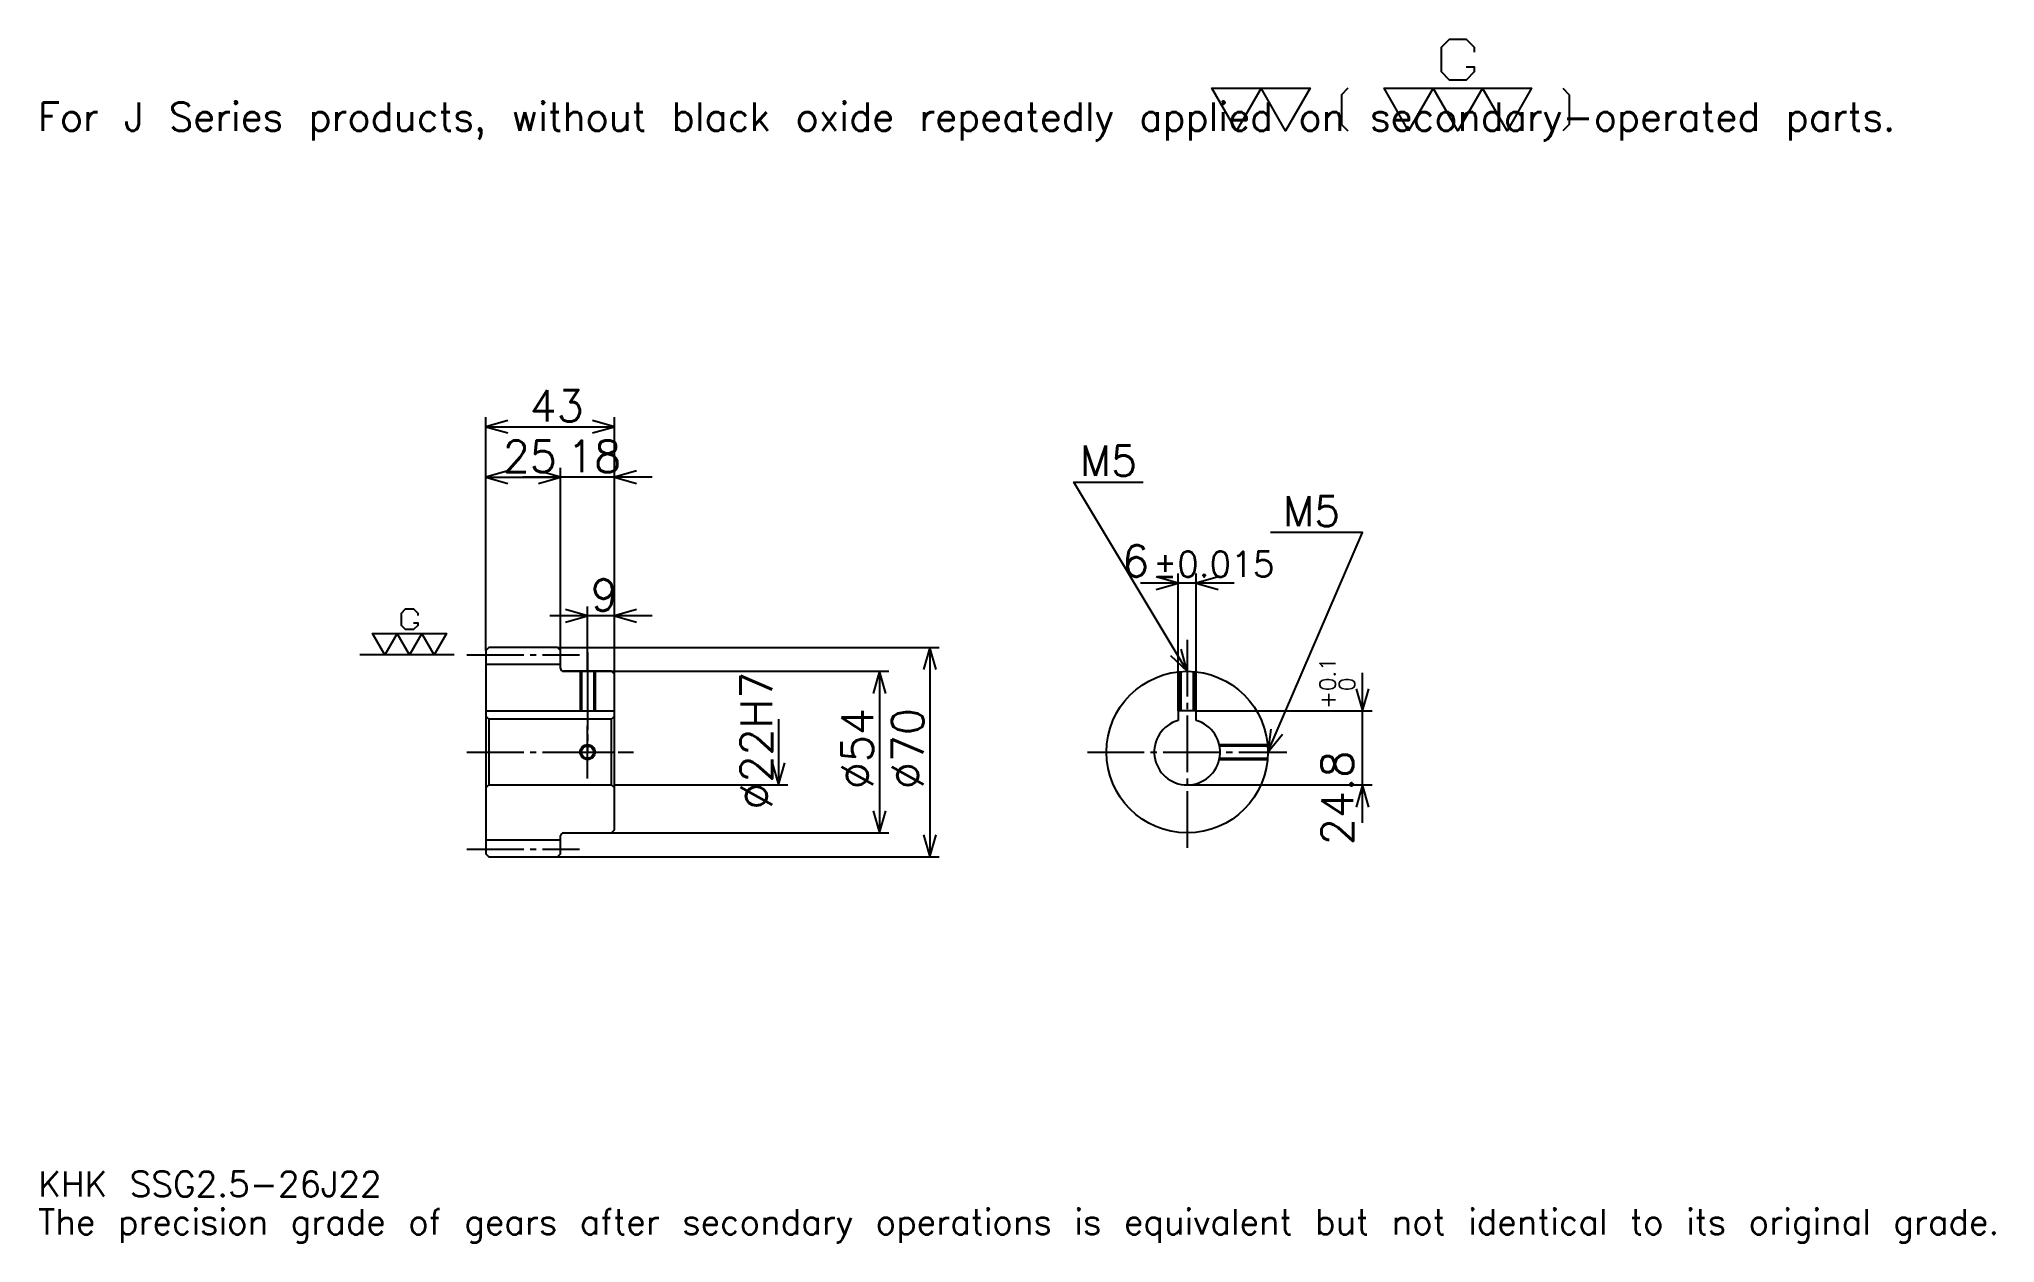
# Model space of a CAD drawing. Extents: x 21 to 675, y 8 to 410.
import ezdxf

# ---------------------------------------------------------------- set-up
doc = ezdxf.new("R2010")
doc.units = 0
doc.linetypes.add('DASHDOT', pattern=[25.304349, 18.978261, -2.108696, 2.108696, -2.108696])
doc.layers.get('0').update_dxf_attribs({"linetype": 'CONTINUOUS'})
doc.layers.add('DASHDOT', color=6, linetype='DASHDOT')
doc.styles.add('KANJI', font='TXT', dxfattribs={"bigfont": 'BIGFONT'})

msp = doc.modelspace()

# ---------------------------------------------------------------- linework, layer by layer
at = {"color": 5}
for p, q in [((170.804337, 206.858688), (170.804337, 283.82608)), ((213.804337, 206.858688), (213.804337, 283.82608)), ((170.804337, 280.663025), (213.804337, 280.663025)), ((170.804337, 263.793457), (195.804337, 263.793457)), ((226.456512, 263.793457), (183.152161, 263.793457)), ((195.804337, 206.858688), (195.804337, 266.956512)), ((402.282593, 185.658691), (402.282593, 231.543472)), ((408.282593, 185.658691), (408.282593, 231.543472)), ((420.934753, 228.380432), (389.630432, 228.380432)), ((226.456512, 217.402161), (192.152161, 217.402161)), ((204.804337, 206.858688), (204.804337, 220.565216)), ((170.804337, 205.858688), (170.804337, 206.858688)), ((194.804337, 206.858688), (213.804337, 206.858688)), ((195.804337, 205.858688), (195.804337, 206.858688)), ((204.804337, 198.858688), (204.804337, 206.858688)), ((204.804337, 198.858688), (204.804337, 206.858688)), ((213.804337, 206.858688), (322.402161, 206.858688)), ((213.804337, 197.858688), (213.804337, 206.858688)), ((319.239136, 206.858688), (319.239136, 136.858688)), ((196.804337, 198.858688), (213.804337, 198.858688)), ((213.804337, 198.858688), (305.532593, 198.858688)), ((302.369568, 198.858688), (302.369568, 144.858688)), ((463.913025, 148.206512), (463.913025, 198.310867)), ((408.282593, 185.658691), (467.076111, 185.658691)), ((268.630432, 182.858688), (268.630432, 160.858688)), ((213.804337, 160.858688), (271.793457, 160.858688)), ((405.282593, 160.858688), (467.076111, 160.858688)), ((196.804337, 144.858688), (213.804337, 144.858688)), ((213.804337, 144.858688), (305.532593, 144.858688)), ((194.804337, 136.858688), (213.804337, 136.858688)), ((213.804337, 136.858688), (322.402161, 136.858688))]:
    msp.add_line(p, q, dxfattribs=at)
at = {"color": 7}
msp.add_line((160.260864, 204.358688), (128.630432, 204.358688), dxfattribs=at)
at = {"color": 4}
for p, q in [((170.804337, 201.233688), (195.804337, 201.233688)), ((170.804337, 185.658691), (213.804337, 185.658691)), ((212.804337, 182.858688), (213.804337, 183.858688)), ((171.804337, 182.858688), (171.804337, 160.858688)), ((212.804337, 160.858688), (213.804337, 159.858688)), ((170.804337, 142.483688), (195.804337, 142.483688))]:
    msp.add_line(p, q, dxfattribs=at)
at = {"color": 7}
for points in [[(498.495667, 400.947388), (501.236969, 400.947388), (501.236969, 399.302612), (498.495667, 396.56131), (493.013062, 396.56131), (490.271729, 399.302612), (490.271729, 407.52652), (493.013062, 410.267822), (498.495667, 410.267822), (501.236969, 407.52652), (501.236969, 405.881744)], [(421.739136, 379.565216), (413.515228, 393.820007), (446.410889, 393.820007), (438.186951, 379.565216), (429.963043, 393.820007), (421.739136, 379.565216)], [(459.020874, 393.820007), (456.82782, 391.626953), (456.82782, 381.75827), (459.020874, 379.565216)], [(479.306519, 379.565216), (471.082611, 393.820007), (520.426086, 393.820007), (512.202148, 379.565216), (503.978271, 393.820007), (495.754364, 379.565216), (487.530457, 393.820007), (479.306519, 379.565216)], [(530.843018, 393.820007), (533.036072, 391.626953), (533.036072, 381.75827), (530.843018, 379.565216)], [(146.659775, 215.049774), (148.030426, 215.049774), (148.030426, 214.227386), (146.659775, 212.856735), (143.918457, 212.856735), (142.547821, 214.227386), (142.547821, 218.33934), (143.918457, 219.709991), (146.659775, 219.709991), (148.030426, 218.33934), (148.030426, 217.516953)], [(137.065201, 204.358688), (132.953247, 211.486084), (157.624985, 211.486084), (153.513031, 204.358688), (149.401077, 211.486084), (145.289124, 204.358688), (141.177155, 211.486084), (137.065201, 204.358688)]]:
    msp.add_lwpolyline(points, dxfattribs=at)
at = {"color": 5}
for points in [[(178.184769, 282.771729), (170.804337, 280.663025), (178.184769, 278.554321)], [(206.423904, 278.554321), (213.804337, 280.663025), (206.423904, 282.771729)], [(178.184769, 265.902161), (170.804337, 263.793457), (178.184769, 261.684784)], [(188.423904, 261.684784), (195.804337, 263.793457), (188.423904, 265.902161)], [(188.423904, 261.684784), (195.804337, 263.793457), (188.423904, 265.902161)], [(221.184769, 265.902161), (213.804337, 263.793457), (221.184769, 261.684784)], [(405.282593, 198.858688), (367.32608, 262.119568), (390.521729, 262.119568)], [(432.282593, 171.858688), (463.913025, 245.25), (433.126099, 245.25)], [(394.902161, 226.271729), (402.282593, 228.380432), (394.902161, 230.48912)], [(415.663025, 230.48912), (408.282593, 228.380432), (415.663025, 226.271729)], [(197.423904, 215.293472), (204.804337, 217.402161), (197.423904, 219.510864)], [(221.184769, 219.510864), (213.804337, 217.402161), (221.184769, 215.293472)], [(321.347809, 199.478256), (319.239136, 206.858688), (317.130432, 199.478256)], [(399.677185, 204.102448), (405.282593, 198.858688), (403.293579, 206.272278)], [(304.478241, 191.478256), (302.369568, 198.858688), (300.260864, 191.478256)], [(461.804321, 193.039124), (463.913025, 185.658691), (466.021729, 193.039124)], [(433.267212, 179.471039), (432.282593, 171.858688), (437.140198, 177.801849)], [(266.521729, 168.23912), (268.630432, 160.858688), (270.739136, 168.23912)], [(466.021729, 153.478256), (463.913025, 160.858688), (461.804321, 153.478256)], [(300.260864, 152.23912), (302.369568, 144.858688), (304.478241, 152.23912)], [(317.130432, 144.23912), (319.239136, 136.858688), (321.347809, 144.23912)]]:
    msp.add_lwpolyline(points, dxfattribs=at)
at = {"color": 4}
for points in [[(195.804337, 199.858688), (195.804337, 205.858688), (194.804337, 206.858688), (171.804337, 206.858688), (170.804337, 205.858688), (170.804337, 159.858688)], [(196.804337, 144.858688), (212.804337, 144.858688), (213.804337, 145.858688), (213.804337, 197.858688), (212.804337, 198.858688), (196.804337, 198.858688)], [(202.304337, 198.858688), (202.304337, 185.658691)], [(202.739334, 198.858688), (202.739334, 185.658691)], [(206.869339, 198.858688), (206.869339, 185.658691)], [(207.304337, 198.858688), (207.304337, 185.658691)], [(402.782593, 185.658691), (402.782593, 198.742706)], [(403.21759, 185.658691), (403.21759, 198.779602)], [(407.347595, 185.658691), (407.347595, 198.779602)], [(407.782593, 185.658691), (407.782593, 198.742706)], [(170.804337, 159.858688), (171.804337, 160.858688), (212.804337, 160.858688), (212.804337, 182.858688), (171.804337, 182.858688), (170.804337, 183.858688)], [(408.282593, 182.441696), (408.282593, 185.658691), (402.282593, 185.658691), (402.282593, 182.441696)], [(415.994751, 174.358688), (432.166626, 174.358688)], [(416.087036, 173.923691), (432.203491, 173.923691)], [(415.994751, 169.358688), (432.166626, 169.358688)], [(416.087036, 169.793686), (432.203491, 169.793686)], [(170.804337, 159.858688), (170.804337, 137.858688), (171.804337, 136.858688), (194.804337, 136.858688), (195.804337, 137.858688), (195.804337, 143.858688)]]:
    msp.add_lwpolyline(points, dxfattribs=at)
for centre, radius in [((405.282593, 171.858688), 27), ((204.804337, 171.858688), 2.065)]:
    msp.add_circle(centre, radius, dxfattribs=at)
at = {"color": 7}
msp.add_circle((204.804337, 171.858688), 2.5, dxfattribs=at)
at = {"color": 4}
for centre, radius, start, end in [((196.804337, 199.858688), 1, 180, 270), ((405.282593, 171.858688), 11, 105.826620886, 74.173379114), ((196.804337, 143.858688), 1, 90, 180)]:
    msp.add_arc(centre, radius, start, end, dxfattribs=at)
at = {"layer": 'DASHDOT', "color": 7}
for p, q in [((405.282593, 209.402161), (405.282593, 138.532593)), ((164.478256, 204.358688), (202.130417, 204.358688)), ((204.804337, 198.858688), (204.804337, 171.858688)), ((164.478256, 171.858688), (220.130432, 171.858688)), ((371.956512, 171.858688), (438.608704, 171.858688)), ((164.478256, 139.358688), (202.130417, 139.358688))]:
    msp.add_line(p, q, dxfattribs=at)
for points in [[(204.804337, 205.184784), (204.804337, 179.332596)], [(204.804337, 163.032608), (204.804337, 180.684769)], [(195.978241, 171.858688), (213.630432, 171.858688)]]:
    msp.add_lwpolyline(points, dxfattribs=at)

# ---------------------------------------------------------------- texts
at = {"color": 7, "style": 'KANJI'}
for s, height, p in [('For J Series products, without black oxide repeatedly applied on secondary-operated parts.', 9.48913, (21.086956, 379.565216)), ('43', 10.543478, (185.45108, 282.349976)), ('25', 10.543478, (176.45108, 265.480438)), ('18', 10.543478, (197.95108, 265.480438)), ('M5', 10.12174, (369.434753, 264.228271)), ('M5', 10.12174, (437.343506, 247.358688)), ('6', 10.543478, (383.518768, 230.48912)), ('%%p0.015', 8.434783, (393.955505, 230.48912)), ('9', 10.543478, (205.877701, 219.089127)), ('KHK SSG2.5-26J22', 8.434783, (21.086956, 23.195652)), ('The precision grade of gears after secondary operations is equivalent but not identical to its original grade.', 8.434783, (21.086956, 10.543478))]:
    msp.add_text(s, height=height, dxfattribs=at).set_placement(p)
for s, height, p in [('%%c22H7', 10.543478, (266.521729, 152.616837)), ('0.1', 5.271739, (454.845642, 192.256149)), ('+', 5.271739, (454.845642, 186.351807)), ('0', 5.271739, (461.382629, 192.256149)), ('%%c54', 10.543478, (300.260864, 159.470093)), ('%%c70', 10.543478, (317.130432, 159.470093)), ('24.8', 10.543478, (460.75, 140.715454))]:
    msp.add_text(s, height=height, rotation=90, dxfattribs=at).set_placement(p)

doc.saveas('drawing.dxf')
